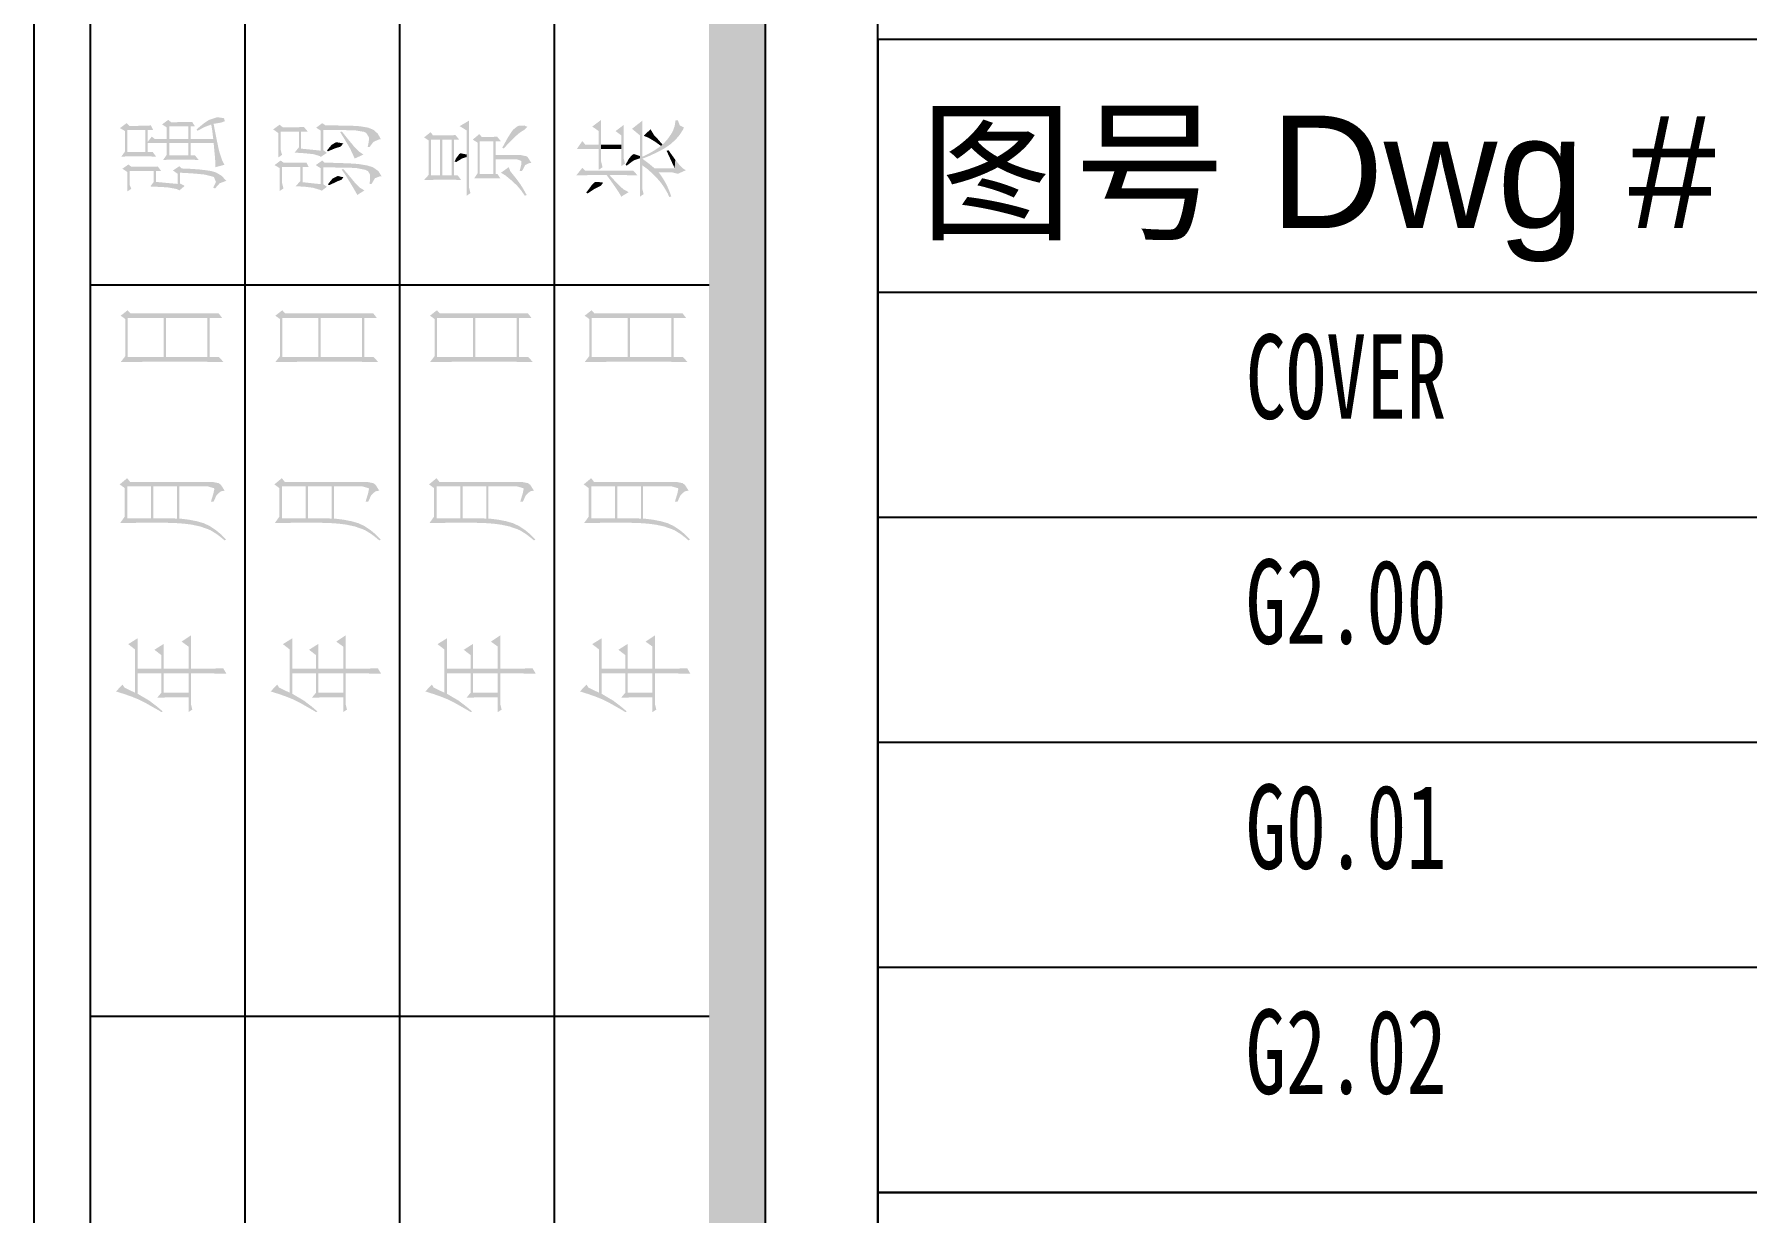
# Paper-space layout 'G2.00 图纸索引' of a CAD drawing. Header units: millimetres. Extents: x 0 to 841, y 0 to 594.
# Drawn here: x 0 to 60.9, y 492 to 533.9 of the extents above; entities that cross this region are included whole.
import ezdxf
from ezdxf.enums import TextEntityAlignment as Align

# ---------------------------------------------------------------- set-up
doc = ezdxf.new("R2010")
doc.units = ezdxf.units.MM
doc.layers.add('GN_00_A1_V_index$0$A-ANNO-TEXT', color=4, linetype='Continuous', lineweight=30)
for name, color, linetype in [('TB_A1$0$上海中建-图名', 7, 'Continuous'), ('TB_A1$0$上海中建-图框', 24, 'Continuous'), ('TB_A1$0$上海中建-图框字体', 11, 'Continuous')]:
    doc.layers.add(name, color=color, linetype=linetype)
doc.styles.add('GN_00_A1_V_index$0$ARIALBOLD', font='ARIALUNI.ttf')
doc.styles.add('黑体', font='simhei.ttf', dxfattribs={"width": 0.7})

# ---------------------------------------------------------------- blocks, each defined once
blk = doc.blocks.new('TB_A1$0$上海中建A1图框F版')
at = {"layer": 'TB_A1$0$上海中建-图框字体'}
h = blk.add_hatch(color=256, dxfattribs=at)
h.paths.add_polyline_path([(648.6, 53019.2), (644, 53041.8), (639, 53068), (638, 53074.1), (664.7, 53078.6), (677.8, 53083.6), (674.8, 53094.2), (651.1, 53097.7), (625.9, 53089.7), (619.9, 53087.1), (603.3, 53076.1), (582.6, 53059), (576.6, 53053.4), (581.1, 53049.9), (606.3, 53063), (629.5, 53071.8), (632.5, 53053.9), (635, 53033.3), (636.5, 53020.7), (556.4, 53020.7), (556.4, 53065), (571.5, 53065), (561.5, 53081.1), (539.3, 53080.6), (509.1, 53080.1), (486.4, 53080.1), (476.4, 53088.2), (454.7, 53072), (471.3, 53061.5), (471.3, 53020.7), (428, 53020.7), (418, 53028.7), (403.4, 53010.1), (403.4, 53051.9), (423, 53051.9), (415, 53068.5), (396.3, 53067.5), (365.6, 53067), (338.4, 53067), (328.4, 53076.6), (304.7, 53059), (323.3, 53048.4), (323.3, 52976.4), (309.7, 52957.8), (338.4, 52958.3), (367.1, 52958.8), (373.2, 52958.8), (403.4, 52958.3), (430.6, 52957.8), (433.1, 52957.8), (421.5, 52973.9), (403.4, 52973.9), (403.4, 53005.6), (471.3, 53005.6), (471.3, 52964.3), (458.3, 52945.7), (481.4, 52946.7), (513.1, 52947.2), (543.8, 52946.7), (571.5, 52946.2), (584.6, 52945.7), (571.5, 52962.3), (556.4, 52962.3), (556.4, 53005.6), (638, 53005.6), (640, 52983.9), (642, 52963.3), (643.5, 52943.7), (644.5, 52924.5), (644.5, 52920), (676.3, 52928.6), (668.7, 52943.2), (661.2, 52965.3), (659.6, 52970.3), (656.1, 52983.4), (652.6, 53000)])
h.paths.add_polyline_path([(547.9, 53005.6), (547.9, 52962.3), (479.9, 52962.3), (479.9, 53005.6)], flags=16)
h.paths.add_polyline_path([(547.9, 53020.7), (479.9, 53020.7), (479.9, 53065), (547.9, 53065)], flags=16)
h.paths.add_polyline_path([(394.8, 52973.9), (331.4, 52973.9), (331.4, 53051.9), (394.8, 53051.9)], flags=17)
for points in [[(1024.2, 53076.6), (1035.8, 53068.5), (1066.5, 53068.5), (1097.2, 53068), (1124.4, 53067.5), (1147.5, 53066.5), (1158.1, 53065.5), (1187.8, 53060.5), (1207.4, 53052.4), (1222, 53038.8), (1232.6, 53019.7), (1227.1, 53019.2), (1206.4, 53010.1), (1192.3, 52991.5), (1185.8, 52991.5), (1189.3, 53008.6), (1190.8, 53025.2), (1180.8, 53041.8), (1172.2, 53045.9), (1141, 53050.9), (1123.4, 53051.4), (1098.2, 53051.9), (1066.5, 53052.4), (1027.7, 53052.4), (1027.7, 52980.9), (1040.8, 52970.8), (1019.1, 52956.7), (1016.6, 52959.3), (989.4, 52967.3), (984.4, 52967.3), (958.7, 52969.8), (926, 52971.9), (941.1, 52990.5), (941.1, 53046.4), (876.1, 53046.4), (876.1, 52987), (876.1, 52982.9), (881.2, 52963.8), (867.6, 52954.2), (867.6, 53041.8), (849.5, 53054.4), (872.6, 53071), (884.2, 53061.5), (905.3, 53061.5), (935.1, 53062), (959.2, 53063), (972.8, 53046.4), (949.2, 53046.4), (949.2, 52985.9), (1019.1, 52978.9), (1019.1, 53049.9), (1002.5, 53060.5)], [(1087.6, 53045.4), (1094.2, 53046.4), (1105.7, 53032.3), (1119.8, 53014.6), (1134.4, 52997.5), (1135.9, 52995), (1154.1, 52976.4), (1170.7, 52964.8), (1139, 52950.7), (1137, 52956.7), (1127.4, 52977.4), (1123.9, 52984.9), (1115.3, 53000), (1103.2, 53020.2)], [(1512.8, 53065.9), (1537.9, 53050.7), (1537.9, 52965.3), (1537.9, 52956.2), (1537.9, 52818.5), (1551.2, 52828), (1546.5, 52846.5), (1546, 52851.3), (1546, 53085.4)], [(1664.3, 52989), (1669.5, 52986.6), (1690.9, 53009.4), (1709.4, 53028), (1725.5, 53041.7), (1738.3, 53050.3), (1741.2, 53051.7), (1753.1, 53063.6), (1742.6, 53068.3), (1720.3, 53066.9), (1702.7, 53053.1), (1692.8, 53038.9), (1682.3, 53021.8), (1670.9, 53000.9)], [(1984.3, 53064.5), (2007.6, 53048.4), (2007.6, 53000.4), (2007.6, 52985.2), (2007.6, 52910.6), (2020.9, 52920.1), (2016.2, 52939.1), (2015.7, 52943.4), (2015.7, 52985.2), (2015.7, 53000.4), (2015.7, 53087.8)], [(2067.5, 53048.4), (2087.4, 53033.2), (2087.4, 53000.4), (2087.4, 52985.2), (2087.4, 52923.5), (2100.7, 52933), (2096, 52952), (2096, 52956.2), (2096, 53070.2)], [(2125.9, 53056.4), (2153.9, 53033.2), (2153.9, 52959.6), (2153.9, 52951.5), (2153.9, 52815.2), (2167.2, 52824.2), (2162.4, 52843.2), (2162.4, 52847.5), (2162.4, 52926.8), (2162.4, 52950.1), (2162.4, 52957.2), (2162.4, 53085.4)], [(2162.4, 52957.2), (2162.4, 52950.1), (2190.9, 52961.5), (2215.6, 52973.3), (2237.5, 52984.7), (2255.5, 52996.6), (2264.1, 53002.8), (2281.6, 53018.9), (2295.9, 53035.6), (2306.8, 53053.1), (2310.6, 53061.2), (2295.9, 53068.3), (2288.8, 53086.8), (2280.7, 53086.8), (2277.4, 53065.9), (2270.7, 53047.4), (2264.1, 53036.5), (2250.8, 53017.5), (2236.1, 53002.3), (2234.2, 53000.4), (2228.9, 52995.7), (2206.1, 52980), (2184.3, 52967.6), (2164.3, 52958.1)], [(1386.4, 52874.6), (1414.5, 52875), (1442.5, 52875.5), (1449.6, 52875.5), (1442.9, 52890.7), (1411.1, 52890.7), (1411.1, 53018), (1409.7, 53044.6), (1403.1, 52893.1)], [(1409.7, 53044.6), (1411.1, 53018), (1442.9, 53018), (1442.9, 52890.7), (1449.6, 52875.5), (1451.5, 53018), (1484.7, 53018), (1484.7, 52890.7), (1492.8, 53018), (1511.3, 53018), (1498, 53034.1), (1471.4, 53033.2), (1461.5, 53033.2), (1433, 53033.2), (1417.8, 53033.2)], [(1449.6, 52875.5), (1477.1, 52875.5), (1505.6, 52875), (1518, 52874.6), (1506.1, 52890.7), (1492.8, 52890.7), (1492.8, 53018), (1484.7, 52890.7), (1451.5, 52890.7), (1451.5, 53018)], [(1559.3, 53018), (1576.4, 53007.5), (1576.4, 52897.8), (1583, 53037.9)], [(1564.5, 52880.3), (1657.6, 52880.3), (1647.6, 52895.5), (1641, 52895.5), (1641, 52948.2), (1632.9, 52895.5), (1584.5, 52895.5), (1584.5, 53012.3), (1583, 53037.9), (1576.4, 52897.8)], [(1583, 53037.9), (1584.5, 53012.3), (1632.9, 53012.3), (1632.9, 52895.5), (1641, 52948.2), (1641, 53012.3), (1659.5, 53012.3), (1646.2, 53028.4), (1623.4, 53027.5), (1591.1, 53027.5)], [(1929.3, 52984.3), (1949.2, 52984.7), (1978.2, 52985.2), (2007.6, 52985.2), (2007.6, 53000.4), (1959.2, 53000.4), (1949.2, 53013.2)], [(2015.7, 53000.4), (2015.7, 52985.2), (2087.4, 52985.2), (2087.4, 53000.4)], [(647.1, 52900.9), (629.4, 52906.4), (608.8, 52909.4), (582.6, 52912.4), (550.4, 52914.5), (524.7, 52915.5), (516.2, 52923.5), (493, 52908.4), (509.6, 52896.8), (509.6, 52860.6), (433.1, 52867.6), (433.1, 52906.4), (451.2, 52906.4), (439.6, 52922.5), (418.5, 52922), (390.8, 52921.5), (357.1, 52921.5), (345, 52921.5), (334.9, 52929.6), (313.3, 52914.5), (331.4, 52902.9), (331.4, 52833.9), (345, 52843), (339.9, 52856), (339.9, 52906.4), (425, 52906.4), (425, 52867.6), (412.9, 52851.5), (443.1, 52850), (470.8, 52848.5), (476.4, 52848), (506.6, 52842.5), (516.2, 52837.4), (534.8, 52853.5), (518.2, 52862.1), (518.2, 52900.4), (557.4, 52898.3), (586.6, 52895.8), (605.8, 52893.8), (607.8, 52893.3), (635.5, 52886.3), (639.5, 52884.2), (646.1, 52867.6), (637.5, 52849), (636.5, 52846.5), (643, 52844.5), (659.1, 52862.6), (680.3, 52870.7), (682.8, 52871.2), (667.2, 52888.8)], [(876.1, 52943.7), (887.7, 52935.6), (917.9, 52935.6), (947.6, 52936.1), (967.8, 52936.6), (975.8, 52920.5), (954.2, 52920.5), (954.2, 52866.6), (1019.1, 52859.6), (1019.1, 52916), (1001, 52927.5), (1024.2, 52943.7), (1032.7, 52935.6), (1061.4, 52935.6), (1092.1, 52934.6), (1118.8, 52933.6), (1142.5, 52932.1), (1154.6, 52931.1), (1184.3, 52926), (1205.9, 52919.5), (1205.9, 52919), (1224.1, 52905.9), (1235.6, 52886.8), (1228.6, 52887.3), (1211.5, 52880.7), (1198.9, 52859.6), (1192.3, 52861.1), (1193.8, 52870.7), (1194.3, 52893.3), (1187.3, 52905.4), (1176.7, 52910.9), (1146, 52917), (1144, 52917), (1124.4, 52918), (1098.7, 52918.5), (1066.5, 52919), (1027.7, 52919.5), (1027.7, 52859.6), (1040.8, 52850.5), (1022.7, 52836.4), (1018.1, 52838.9), (990.9, 52847), (987.4, 52847.5), (962.2, 52850.5), (929.5, 52852.5), (946.1, 52870.1), (946.1, 52920.5), (881.2, 52920.5), (881.2, 52868.1), (881.2, 52864.1), (886.2, 52844.5), (872.6, 52835.4), (872.6, 52917), (854.5, 52927.5)], [(1494.7, 52939.6), (1501.4, 52938.7), (1521.3, 52951), (1537.9, 52956.2), (1537.9, 52965.3), (1515.6, 52969.5), (1511.3, 52966.7), (1499.5, 52950.5)], [(2102.6, 52928.2), (2107.3, 52925.8), (2129.7, 52942.5), (2135.8, 52945.8), (2153.9, 52951.5), (2153.9, 52959.6), (2132.5, 52966.7), (2127.3, 52964.3), (2115.9, 52952), (2103.6, 52930.1)], [(2162.4, 52950.1), (2162.4, 52926.8), (2181, 52913), (2198.1, 52897.8), (2213.7, 52882.2), (2220.9, 52901.2), (2270.7, 52901.2), (2288.8, 52896.4), (2317.3, 52909.2), (2307.3, 52915.4), (2294.9, 52927.7), (2279.7, 52946.3), (2277.4, 52916.3), (2205.7, 52916.3), (2187.6, 52931.5), (2168.6, 52945.8)], [(2248.9, 52978.1), (2277.4, 52916.3), (2279.7, 52946.3), (2262.2, 52971), (2255.5, 52980.5)], [(1092.6, 52912.4), (1099.2, 52913.4), (1109.8, 52901.4), (1124.4, 52884.2), (1139, 52866.6), (1157.6, 52847.5), (1174.2, 52837.4), (1149, 52821.3), (1134.4, 52847), (1120.3, 52870.1), (1109.3, 52888.3), (1099.7, 52902.4)], [(1927.4, 52890.7), (1944, 52891.2), (1968.2, 52891.7), (2001.4, 52892.1), (2035.6, 52892.1), (2045.6, 52892.1), (2077.4, 52891.7), (2105.9, 52891.7), (2132.5, 52891.2), (2145.8, 52890.7), (2130.6, 52907.3), (1959.2, 52907.3), (1949.2, 52917.8)], [(1962.5, 52829), (1967.7, 52826.6), (1991.9, 52842.7), (2011.9, 52852.7), (2015.7, 52854.6), (2022.8, 52864.6), (2019, 52866.5), (1994.3, 52867.4), (1983.9, 52857.9), (1968.2, 52836.6)], [(2035.6, 52892.1), (2053.2, 52867.9), (2067.5, 52847.5), (2078.4, 52831.3), (2086, 52818.5), (2087.4, 52815.2), (2114, 52831.3), (2096, 52840.8), (2086, 52849.9), (2070.8, 52864.6), (2055.1, 52881.7), (2045.6, 52892.1)], [(2213.7, 52882.2), (2228, 52865.5), (2240.3, 52848), (2251.2, 52829.4), (2258.8, 52813.8), (2265.5, 52816.1), (2257.4, 52838), (2248.4, 52858.4), (2238.4, 52876), (2228, 52892.1), (2220.9, 52901.2)]]:
    blk.add_hatch(color=256, dxfattribs=at).paths.add_polyline_path(points)
for points in [[(2167.2, 53031.8), (2184.8, 53024.6), (2206.1, 53011.8), (2228.9, 52995.7), (2234.2, 53000.4), (2217.5, 53019.9), (2204.2, 53034.1), (2192.8, 53052.6), (2192.4, 53055.5)], [(1074, 53009.1), (1099.3, 53004.3), (1089.1, 52993), (1071, 52987.5), (1044.3, 52976.4), (1040.8, 52978.9), (1044.3, 52983.4), (1057.4, 52999.5)], [(1386.4, 53026.1), (1403.1, 53014.7), (1403.1, 52893.1), (1409.7, 53044.6)], [(1079.1, 52888.8), (1099.2, 52884.2), (1092.6, 52875.2), (1077.5, 52869.6), (1049.3, 52856), (1044.3, 52858.6), (1047.3, 52863.1), (1060.9, 52879.7)]]:
    blk.add_hatch(color=256, dxfattribs=at).paths.add_polyline_path(points, flags=17)
h = blk.add_hatch(color=256, dxfattribs=at)
h.paths.add_polyline_path([(1641, 52948.2), (1716, 52948.2), (1732.6, 52942), (1734.5, 52905.9), (1745.5, 52927.3), (1762.1, 52935.3), (1767.8, 52935.3), (1755.4, 52954.8), (1751.2, 52958.6), (1731.2, 52962.9), (1641, 52962.9), (1641, 53012.3)])
h.paths.add_polyline_path([(1726, 52905.9), (1734.5, 52905.9), (1732.6, 52942), (1731.7, 52928.2)], flags=16)
h = blk.add_hatch(color=256, dxfattribs=at)
h.paths.add_polyline_path([(1659.5, 52900.2), (1675.2, 52891.2), (1697.5, 52872.7), (1699.4, 52870.8), (1716.5, 52855.1), (1730.7, 52838.5), (1743.1, 52820.9), (1744.5, 52818.5), (1751.2, 52820.9), (1740.7, 52839.9), (1729.8, 52857.9), (1717.4, 52875), (1716, 52876.9), (1698.5, 52898.8), (1692.8, 52905.9), (1687.5, 52920.1)])
h.paths.add_polyline_path([(1726, 52905.9), (1734.5, 52905.9), (1732.6, 52942), (1731.7, 52928.2)], flags=16)
h = blk.add_hatch(color=256, dxfattribs=at)
h.paths.add_polyline_path([(572.3, 52228.3), (544.1, 52228.3), (516.9, 52228.3), (490.2, 52228.3), (480.6, 52228.3), (453.9, 52228.3), (426.8, 52228.3), (398.1, 52228.3), (368.9, 52227.7), (338.6, 52227.7), (307.4, 52227.2), (324, 52248.4), (324, 52380.3), (307.4, 52391.9), (332.1, 52411.5), (342.2, 52399.9), (567.2, 52399.9), (600, 52399.9), (628.7, 52400.4), (655.3, 52400.9), (668.4, 52383.8), (623.6, 52383.8), (623.6, 52244.9), (656.8, 52244.9), (673.5, 52227.2), (661.4, 52227.2), (630.7, 52227.7), (601, 52228.3)])
h.paths.add_polyline_path([(460.5, 52383.8), (332.1, 52383.8), (332.1, 52244.9), (460.5, 52244.9)], flags=16)
h.paths.add_polyline_path([(615.6, 52383.8), (468.5, 52383.8), (468.5, 52244.9), (615.6, 52244.9)], flags=16)
h = blk.add_hatch(color=256, dxfattribs=at)
h.paths.add_polyline_path([(1122.3, 52228.3), (1094.1, 52228.3), (1066.9, 52228.3), (1040.2, 52228.3), (1030.6, 52228.3), (1003.9, 52228.3), (976.8, 52228.3), (948.1, 52228.3), (918.9, 52227.7), (888.6, 52227.7), (857.4, 52227.2), (874, 52248.4), (874, 52380.3), (857.4, 52391.9), (882.1, 52411.5), (892.2, 52399.9), (1117.2, 52399.9), (1150, 52399.9), (1178.7, 52400.4), (1205.3, 52400.9), (1218.4, 52383.8), (1173.6, 52383.8), (1173.6, 52244.9), (1206.8, 52244.9), (1223.5, 52227.2), (1211.4, 52227.2), (1180.7, 52227.7), (1151, 52228.3)])
h.paths.add_polyline_path([(1010.5, 52383.8), (882.1, 52383.8), (882.1, 52244.9), (1010.5, 52244.9)], flags=16)
h.paths.add_polyline_path([(1165.6, 52383.8), (1018.5, 52383.8), (1018.5, 52244.9), (1165.6, 52244.9)], flags=16)
h = blk.add_hatch(color=256, dxfattribs=at)
h.paths.add_polyline_path([(1672.3, 52228.3), (1644.1, 52228.3), (1616.9, 52228.3), (1590.2, 52228.3), (1580.6, 52228.3), (1553.9, 52228.3), (1526.8, 52228.3), (1498.1, 52228.3), (1468.9, 52227.7), (1438.6, 52227.7), (1407.4, 52227.2), (1424, 52248.4), (1424, 52380.3), (1407.4, 52391.9), (1432.1, 52411.5), (1442.2, 52399.9), (1667.2, 52399.9), (1700, 52399.9), (1728.7, 52400.4), (1755.3, 52400.9), (1768.4, 52383.8), (1723.6, 52383.8), (1723.6, 52244.9), (1756.8, 52244.9), (1773.5, 52227.2), (1761.4, 52227.2), (1730.7, 52227.7), (1701, 52228.3)])
h.paths.add_polyline_path([(1560.5, 52383.8), (1432.1, 52383.8), (1432.1, 52244.9), (1560.5, 52244.9)], flags=16)
h.paths.add_polyline_path([(1715.6, 52383.8), (1568.5, 52383.8), (1568.5, 52244.9), (1715.6, 52244.9)], flags=16)
h = blk.add_hatch(color=256, dxfattribs=at)
h.paths.add_polyline_path([(2305.3, 52400.9), (2278.7, 52400.4), (2250, 52399.9), (2217.2, 52399.9), (1992.2, 52399.9), (1982.1, 52411.5), (1957.4, 52391.9), (1974, 52380.3), (1974, 52248.4), (1957.4, 52227.2), (1988.6, 52227.7), (2018.9, 52227.7), (2048.1, 52228.3), (2076.8, 52228.3), (2103.9, 52228.3), (2130.6, 52228.3), (2140.2, 52228.3), (2166.9, 52228.3), (2194.1, 52228.3), (2222.3, 52228.3), (2251, 52228.3), (2280.7, 52227.7), (2311.4, 52227.2), (2323.5, 52227.2), (2306.8, 52244.9), (2273.6, 52244.9), (2273.6, 52383.8), (2318.4, 52383.8)])
h.paths.add_polyline_path([(2265.6, 52383.8), (2265.6, 52244.9), (2118.5, 52244.9), (2118.5, 52383.8)], flags=17)
h.paths.add_polyline_path([(2110.5, 52383.8), (2110.5, 52244.9), (1982.1, 52244.9), (1982.1, 52383.8)], flags=17)
h = blk.add_hatch(color=256, dxfattribs=at)
h.paths.add_polyline_path([(677, 51592.9), (667.4, 51601.4), (648.3, 51616), (627.1, 51629.1), (615.1, 51634.1), (589.9, 51642.7), (562.2, 51648.7), (555.6, 51649.7), (531, 51652.8), (502.3, 51654.8), (468.5, 51655.8), (454.4, 51655.8), (430.8, 51656.3), (404.1, 51655.8), (374.4, 51655.8), (341.7, 51655.3), (305.4, 51654.8), (322, 51677.9), (322, 51779.1), (303.9, 51792.2), (330.6, 51814.4), (340.7, 51801.3), (632.2, 51801.3), (655.3, 51796.8), (663.9, 51790.7), (677, 51770.1), (663.4, 51767.6), (648.8, 51754.5), (637.2, 51730.3), (628.7, 51731.3), (630.2, 51736.9), (637.2, 51760), (640.2, 51774.6), (639.7, 51778.6), (617.1, 51785.2), (515.4, 51785.2), (515.4, 51671), (549.6, 51666.9), (578.3, 51661.3), (602.5, 51654.3), (622.1, 51645.2), (627.1, 51642.2), (647.3, 51628.6), (665.4, 51613.5), (682, 51596.4)])
h.paths.add_polyline_path([(415.7, 51785.2), (330.6, 51785.2), (330.6, 51671.9), (415.7, 51671.9)], flags=16)
h.paths.add_polyline_path([(507.3, 51785.2), (423.7, 51785.2), (423.7, 51671.9), (448.9, 51671.9), (477.6, 51671.4), (507.3, 51670.9)], flags=16)
h = blk.add_hatch(color=256, dxfattribs=at)
h.paths.add_polyline_path([(1227, 51592.9), (1217.4, 51601.4), (1198.3, 51616), (1177.1, 51629.1), (1165.1, 51634.1), (1139.9, 51642.7), (1112.2, 51648.7), (1105.6, 51649.7), (1081, 51652.8), (1052.3, 51654.8), (1018.5, 51655.8), (1004.4, 51655.8), (980.8, 51656.3), (954.1, 51655.8), (924.4, 51655.8), (891.7, 51655.3), (855.4, 51654.8), (872, 51677.9), (872, 51779.1), (853.9, 51792.2), (880.6, 51814.4), (890.7, 51801.3), (1182.2, 51801.3), (1205.3, 51796.8), (1213.9, 51790.7), (1227, 51770.1), (1213.4, 51767.6), (1198.8, 51754.5), (1187.2, 51730.3), (1178.7, 51731.3), (1180.2, 51736.9), (1187.2, 51760), (1190.2, 51774.6), (1189.7, 51778.6), (1167.1, 51785.2), (1065.4, 51785.2), (1065.4, 51671), (1099.6, 51666.9), (1128.3, 51661.3), (1152.5, 51654.3), (1172.1, 51645.2), (1177.1, 51642.2), (1197.3, 51628.6), (1215.4, 51613.5), (1232, 51596.4)])
h.paths.add_polyline_path([(965.7, 51785.2), (880.6, 51785.2), (880.6, 51671.9), (965.7, 51671.9)], flags=16)
h.paths.add_polyline_path([(1057.3, 51785.2), (973.7, 51785.2), (973.7, 51671.9), (998.9, 51671.9), (1027.6, 51671.4), (1057.3, 51670.9)], flags=16)
h = blk.add_hatch(color=256, dxfattribs=at)
h.paths.add_polyline_path([(1777, 51592.9), (1767.4, 51601.4), (1748.3, 51616), (1727.1, 51629.1), (1715.1, 51634.1), (1689.9, 51642.7), (1662.2, 51648.7), (1655.6, 51649.7), (1631, 51652.8), (1602.3, 51654.8), (1568.5, 51655.8), (1554.4, 51655.8), (1530.8, 51656.3), (1504.1, 51655.8), (1474.4, 51655.8), (1441.7, 51655.3), (1405.4, 51654.8), (1422, 51677.9), (1422, 51779.1), (1403.9, 51792.2), (1430.6, 51814.4), (1440.7, 51801.3), (1732.2, 51801.3), (1755.3, 51796.8), (1763.9, 51790.7), (1777, 51770.1), (1763.4, 51767.6), (1748.8, 51754.5), (1737.2, 51730.3), (1728.7, 51731.3), (1730.2, 51736.9), (1737.2, 51760), (1740.2, 51774.6), (1739.7, 51778.6), (1717.1, 51785.2), (1615.4, 51785.2), (1615.4, 51671), (1649.6, 51666.9), (1678.3, 51661.3), (1702.5, 51654.3), (1722.1, 51645.2), (1727.1, 51642.2), (1747.3, 51628.6), (1765.4, 51613.5), (1782, 51596.4)])
h.paths.add_polyline_path([(1515.7, 51785.2), (1430.6, 51785.2), (1430.6, 51671.9), (1515.7, 51671.9)], flags=16)
h.paths.add_polyline_path([(1607.3, 51785.2), (1523.7, 51785.2), (1523.7, 51671.9), (1548.9, 51671.9), (1577.6, 51671.4), (1607.3, 51670.9)], flags=16)
h = blk.add_hatch(color=256, dxfattribs=at)
h.paths.add_polyline_path([(2327, 51592.9), (2317.4, 51601.4), (2298.3, 51616), (2277.1, 51629.1), (2265.1, 51634.1), (2239.9, 51642.7), (2212.2, 51648.7), (2205.6, 51649.7), (2181, 51652.8), (2152.3, 51654.8), (2118.5, 51655.8), (2104.4, 51655.8), (2080.8, 51656.3), (2054.1, 51655.8), (2024.4, 51655.8), (1991.7, 51655.3), (1955.4, 51654.8), (1972, 51677.9), (1972, 51779.1), (1953.9, 51792.2), (1980.6, 51814.4), (1990.7, 51801.3), (2282.2, 51801.3), (2305.3, 51796.8), (2313.9, 51790.7), (2327, 51770.1), (2313.4, 51767.6), (2298.8, 51754.5), (2287.2, 51730.3), (2278.7, 51731.3), (2280.2, 51736.9), (2287.2, 51760), (2290.2, 51774.6), (2289.7, 51778.6), (2267.1, 51785.2), (2165.4, 51785.2), (2165.4, 51671), (2199.6, 51666.9), (2228.3, 51661.3), (2252.5, 51654.3), (2272.1, 51645.2), (2277.1, 51642.2), (2297.3, 51628.6), (2315.4, 51613.5), (2332, 51596.4)])
h.paths.add_polyline_path([(2065.7, 51785.2), (1980.6, 51785.2), (1980.6, 51671.9), (2065.7, 51671.9)], flags=16)
h.paths.add_polyline_path([(2157.3, 51785.2), (2073.7, 51785.2), (2073.7, 51671.9), (2098.9, 51671.9), (2127.6, 51671.4), (2157.3, 51670.9)], flags=16)
h = blk.add_hatch(color=256, dxfattribs=at)
h.paths.add_polyline_path([(548.6, 50982.6), (548.6, 51035), (515.9, 51035), (484.2, 51035), (458, 51034.5), (437.3, 51034), (451.9, 51051.6), (451.9, 51120.1), (367.3, 51120.1), (367.3, 51048.1), (389.5, 51035), (410.6, 51022.4), (418.2, 51016.4), (436.8, 51002.3), (457, 50985.1), (451.9, 50982.6), (443.4, 50988.2), (422.2, 51000.3), (395.5, 51015.4), (391.5, 51017.4), (371.9, 51027.4), (348.2, 51037), (321, 51046.6), (290.8, 51056.1), (314, 51080.8), (320.5, 51070.2), (335.1, 51062.7), (358.8, 51051.6), (358.8, 51205.2), (334.1, 51224.3), (367.3, 51244.9), (367.3, 51137.7), (451.9, 51137.7), (451.9, 51185.5), (427.3, 51204.2), (460.5, 51225.3), (460.5, 51137.7), (548.6, 51137.7), (548.6, 51215.7), (523.9, 51233.4), (557.2, 51255.5), (557.2, 51137.7), (622.1, 51137.7), (644.8, 51137.7), (672, 51138.7), (683.5, 51119.1), (660.9, 51119.6), (630.7, 51120.1), (608.5, 51120.1), (557.2, 51120.1), (557.2, 51015.4), (557.2, 51011.3), (562.2, 50991.7)])
h.paths.add_polyline_path([(548.6, 51120.1), (460.5, 51120.1), (460.5, 51051.6), (548.6, 51051.6)], flags=16)
h = blk.add_hatch(color=256, dxfattribs=at)
h.paths.add_polyline_path([(1098.6, 50982.6), (1098.6, 51035), (1065.9, 51035), (1034.2, 51035), (1008, 51034.5), (987.3, 51034), (1001.9, 51051.6), (1001.9, 51120.1), (917.3, 51120.1), (917.3, 51048.1), (939.5, 51035), (960.6, 51022.4), (968.2, 51016.4), (986.8, 51002.3), (1007, 50985.1), (1001.9, 50982.6), (993.4, 50988.2), (972.2, 51000.3), (945.5, 51015.4), (941.5, 51017.4), (921.9, 51027.4), (898.2, 51037), (871, 51046.6), (840.8, 51056.1), (864, 51080.8), (870.5, 51070.2), (885.1, 51062.7), (908.8, 51051.6), (908.8, 51205.2), (884.1, 51224.3), (917.3, 51244.9), (917.3, 51137.7), (1001.9, 51137.7), (1001.9, 51185.5), (977.3, 51204.2), (1010.5, 51225.3), (1010.5, 51137.7), (1098.6, 51137.7), (1098.6, 51215.7), (1073.9, 51233.4), (1107.2, 51255.5), (1107.2, 51137.7), (1172.1, 51137.7), (1194.8, 51137.7), (1222, 51138.7), (1233.5, 51119.1), (1210.9, 51119.6), (1180.7, 51120.1), (1158.5, 51120.1), (1107.2, 51120.1), (1107.2, 51015.4), (1107.2, 51011.3), (1112.2, 50991.7)])
h.paths.add_polyline_path([(1098.6, 51120.1), (1010.5, 51120.1), (1010.5, 51051.6), (1098.6, 51051.6)], flags=16)
h = blk.add_hatch(color=256, dxfattribs=at)
h.paths.add_polyline_path([(1648.6, 50982.6), (1648.6, 51035), (1615.9, 51035), (1584.2, 51035), (1558, 51034.5), (1537.3, 51034), (1551.9, 51051.6), (1551.9, 51120.1), (1467.3, 51120.1), (1467.3, 51048.1), (1489.5, 51035), (1510.6, 51022.4), (1518.2, 51016.4), (1536.8, 51002.3), (1557, 50985.1), (1551.9, 50982.6), (1543.4, 50988.2), (1522.2, 51000.3), (1495.5, 51015.4), (1491.5, 51017.4), (1471.9, 51027.4), (1448.2, 51037), (1421, 51046.6), (1390.8, 51056.1), (1414, 51080.8), (1420.5, 51070.2), (1435.1, 51062.7), (1458.8, 51051.6), (1458.8, 51205.2), (1434.1, 51224.3), (1467.3, 51244.9), (1467.3, 51137.7), (1551.9, 51137.7), (1551.9, 51185.5), (1527.3, 51204.2), (1560.5, 51225.3), (1560.5, 51137.7), (1648.6, 51137.7), (1648.6, 51215.7), (1623.9, 51233.4), (1657.2, 51255.5), (1657.2, 51137.7), (1722.1, 51137.7), (1744.8, 51137.7), (1772, 51138.7), (1783.5, 51119.1), (1760.9, 51119.6), (1730.7, 51120.1), (1708.5, 51120.1), (1657.2, 51120.1), (1657.2, 51015.4), (1657.2, 51011.3), (1662.2, 50991.7)])
h.paths.add_polyline_path([(1648.6, 51120.1), (1560.5, 51120.1), (1560.5, 51051.6), (1648.6, 51051.6)], flags=16)
h = blk.add_hatch(color=256, dxfattribs=at)
h.paths.add_polyline_path([(2198.6, 50982.6), (2198.6, 51035), (2165.9, 51035), (2134.2, 51035), (2108, 51034.5), (2087.3, 51034), (2101.9, 51051.6), (2101.9, 51120.1), (2017.3, 51120.1), (2017.3, 51048.1), (2039.5, 51035), (2060.6, 51022.4), (2068.2, 51016.4), (2086.8, 51002.3), (2107, 50985.1), (2101.9, 50982.6), (2093.4, 50988.2), (2072.2, 51000.3), (2045.5, 51015.4), (2041.5, 51017.4), (2021.9, 51027.4), (1998.2, 51037), (1971, 51046.6), (1940.8, 51056.1), (1964, 51080.8), (1970.5, 51070.2), (1985.1, 51062.7), (2008.8, 51051.6), (2008.8, 51205.2), (1984.1, 51224.3), (2017.3, 51244.9), (2017.3, 51137.7), (2101.9, 51137.7), (2101.9, 51185.5), (2077.3, 51204.2), (2110.5, 51225.3), (2110.5, 51137.7), (2198.6, 51137.7), (2198.6, 51215.7), (2173.9, 51233.4), (2207.2, 51255.5), (2207.2, 51137.7), (2272.1, 51137.7), (2294.8, 51137.7), (2322, 51138.7), (2333.5, 51119.1), (2310.9, 51119.6), (2280.7, 51120.1), (2258.5, 51120.1), (2207.2, 51120.1), (2207.2, 51015.4), (2207.2, 51011.3), (2212.2, 50991.7)])
h.paths.add_polyline_path([(2198.6, 51120.1), (2110.5, 51120.1), (2110.5, 51051.6), (2198.6, 51051.6)], flags=16)
at = {"layer": 'TB_A1$0$上海中建-图框'}
for p, q in [((0, 0), (0, 59400)), ((200, 45700), (200, 58500)), ((750, 46500), (750, 58500)), ((1300, 46500), (1300, 58500)), ((1850, 46500), (1850, 58500)), ((2400, 52500), (200, 52500)), ((2400, 49900), (200, 49900))]:
    blk.add_line(p, q, dxfattribs=at)
blk.add_lwpolyline([(2600, 58300), (76000, 58300), (76000, 1100), (2600, 1100)], close=True, dxfattribs=at)
blk.add_trace([(2600, 58300), (2400, 58500), (2600, 1100), (2400, 900)], dxfattribs=at)
blk = doc.blocks.new('TB_A1', base_point=(71770.76, 112758.286))
at = {"layer": 'TB_A1$0$上海中建-图名', "xscale": 0.01, "yscale": 0.01, "zscale": 0.01}
blk.add_blockref('TB_A1$0$上海中建A1图框F版', (0, 0), dxfattribs=at)
blk = doc.blocks.new('*T14')
at = {"color": 0, "linetype": 'ByBlock', "lineweight": -2, "transparency": 16777216}
for p, q in [((0, 0), (198.033, 0)), ((0, 0), (0, -384.032)), ((33.311, 0), (33.311, -384.032)), ((198.033, 0), (198.033, -384.032)), ((0, -9), (198.033, -9)), ((0, -17), (198.033, -17)), ((0, -25.001), (198.033, -25.001)), ((0, -33.001), (198.033, -33.001)), ((0, -41.002), (198.033, -41.002)), ((0, -49.002), (198.033, -49.002)), ((0, -57.003), (198.033, -57.003)), ((0, -65.003), (198.033, -65.003)), ((0, -73.004), (198.033, -73.004)), ((0, -81.004), (198.033, -81.004)), ((0, -89.005), (198.033, -89.005)), ((0, -97.005), (198.033, -97.005)), ((0, -105.005), (198.033, -105.005)), ((0, -113.006), (198.033, -113.006)), ((0, -121.006), (198.033, -121.006)), ((0, -129.007), (198.033, -129.007)), ((0, -137.007), (198.033, -137.007)), ((0, -145.008), (198.033, -145.008)), ((0, -153.008), (198.033, -153.008)), ((0, -161.009), (198.033, -161.009)), ((0, -169.009), (198.033, -169.009)), ((0, -177.01), (198.033, -177.01)), ((0, -185.01), (198.033, -185.01)), ((0, -193.01), (198.033, -193.01)), ((0, -201.011), (198.033, -201.011)), ((0, -209.011), (198.033, -209.011)), ((0, -217.012), (198.033, -217.012)), ((0, -225.012), (198.033, -225.012)), ((0, -233.013), (198.033, -233.013)), ((0, -241.013), (198.033, -241.013)), ((0, -249.014), (198.033, -249.014)), ((0, -257.014), (198.033, -257.014)), ((0, -265.014), (198.033, -265.014)), ((0, -273.015), (198.033, -273.015)), ((0, -281.015), (198.033, -281.015)), ((0, -289.016), (198.033, -289.016)), ((0, -297.016), (198.033, -297.016)), ((0, -305.017), (198.033, -305.017)), ((0, -313.017), (198.033, -313.017)), ((0, -321.018), (198.033, -321.018)), ((0, -329.018), (198.033, -329.018)), ((0, -337.019), (198.033, -337.019)), ((0, -345.019), (198.033, -345.019)), ((0, -353.019), (198.033, -353.019)), ((0, -361.02), (198.033, -361.02)), ((0, -369.02), (198.033, -369.02)), ((0, -377.021), (198.033, -377.021)), ((0, -384.032), (198.033, -384.032))]:
    blk.add_line(p, q, dxfattribs=at)
at = {"color": 0, "transparency": 16777216, "char_height": 3, "attachment_point": 2, "style": '黑体'}
for s, insert, width in [('封面', (115.672, -10.5), 161.72148), ('COVER', (16.656, -10.5), 30.31126), ('图纸索引', (115.672, -18.5), 161.72148), ('G2.00', (16.656, -18.5), 30.31126), ('缩写和图例符号', (115.672, -26.501), 161.72148), ('G0.01', (16.656, -26.501), 30.31126), ('装饰设计说明（一）', (115.672, -34.501), 161.72148), ('G2.02', (16.656, -34.501), 30.31126), ('装饰设计说明（二）', (115.672, -42.502), 161.72148), ('G2.02a', (16.656, -42.502), 30.31126), ('G2.02b', (16.656, -50.502), 30.31126), ('装饰设计说明（三）', (115.672, -50.502), 161.72148), ('G0.03', (16.656, -58.503), 30.31126), ('门表', (115.672, -58.503), 161.72148), ('门详图1', (115.672, -66.503), 161.72148), ('G0.04', (16.656, -66.503), 30.31126), ('门详图2', (115.672, -74.504), 161.72148), ('G0.04a', (16.656, -74.504), 30.31126), ('门详图3', (115.672, -82.504), 161.72148), ('G0.04b', (16.656, -82.504), 30.31126), ('装饰材料表以及装饰材料做法表', (115.672, -90.505), 161.72148), ('G0.05', (16.656, -90.505), 30.31126), ('A0.00', (16.656, -98.505), 30.31126), ('首层总平面图', (115.672, -98.505), 161.72148), ('A0.01', (16.656, -106.505), 30.31126), ('消防疏散平面图', (115.672, -106.505), 161.72148), ('首层总天花图', (115.672, -114.506), 161.72148), ('A0.02', (16.656, -114.506), 30.31126), ('建筑现状图', (115.672, -122.506), 161.72148), ('A1.00', (16.656, -122.506), 30.31126), ('拆改新建平面图', (115.672, -130.507), 161.72148), ('A1.00a', (16.656, -130.507), 30.31126), ('平面布置图', (115.672, -138.507), 161.72148), ('A1.01', (16.656, -138.507), 30.31126), ('固定家具索引图', (115.672, -146.508), 161.72148), ('A1.01a', (16.656, -146.508), 30.31126), ('家具尺寸定位图', (115.672, -154.508), 161.72148), ('A1.01b', (16.656, -154.508), 30.31126), ('A1.01c', (16.656, -162.509), 30.31126), ('完成面定位图', (115.672, -162.509), 161.72148), ('A1.02', (16.656, -170.509), 30.31126), ('天花造型尺寸平面图', (115.672, -170.509), 161.72148), ('灯具布置图', (115.672, -178.51), 161.72148), ('A1.02a', (16.656, -178.51), 30.31126), ('综合天花图', (115.672, -186.51), 161.72148), ('A1.02b', (16.656, -186.51), 30.31126), ('强弱电插座图', (115.672, -194.51), 161.72148), ('A1.03', (16.656, -194.51), 30.31126), ('地坪布置图', (115.672, -202.511), 161.72148), ('A1.04', (16.656, -202.511), 30.31126), ('墙面材质图', (115.672, -210.511), 161.72148), ('A1.05', (16.656, -210.511), 30.31126), ('A1.06', (16.656, -218.512), 30.31126), ('立面索引图', (115.672, -218.512), 161.72148), ('A1.11', (16.656, -226.512), 30.31126), ('厨房放大图', (115.672, -226.512), 161.72148), ('2F平面布置图', (115.672, -234.513), 161.72148), ('A1.21', (16.656, -234.513), 30.31126), ('入口立面图', (115.672, -242.513), 161.72148), ('A2.00', (16.656, -242.513), 30.31126), ('咖啡厅立面图', (115.672, -250.514), 161.72148), ('A2.01', (16.656, -250.514), 30.31126), ('咖啡厅立面图', (115.672, -258.514), 161.72148), ('A2.02', (16.656, -258.514), 30.31126), ('咖啡厅立面图', (115.672, -266.514), 161.72148), ('A2.03', (16.656, -266.514), 30.31126), ('咖啡厅立面图', (115.672, -274.515), 161.72148), ('A2.04', (16.656, -274.515), 30.31126), ('A2.05', (16.656, -282.515), 30.31126), ('外立面图', (115.672, -282.515), 161.72148), ('外立面图', (115.672, -290.516), 161.72148), ('A2.05a', (16.656, -290.516), 30.31126), ('通用天花节点', (115.672, -298.516), 161.72148), ('A4.00', (16.656, -298.516), 30.31126), ('通用墙面节点', (115.672, -306.517), 161.72148), ('A4.01', (16.656, -306.517), 30.31126), ('通用地面节点', (115.672, -314.517), 161.72148), ('A4.02', (16.656, -314.517), 30.31126), ('酒柜详图1', (115.672, -322.518), 161.72148), ('A6.00', (16.656, -322.518), 30.31126), ('酒柜详图2', (115.672, -330.518), 161.72148), ('A6.00a', (16.656, -330.518), 30.31126), ('A6.01', (16.656, -338.519), 30.31126), ('收银台详图1', (115.672, -338.519), 161.72148), ('A6.01a', (16.656, -346.519), 30.31126), ('收银台详图2', (115.672, -346.519), 161.72148), ('卡座详图1', (115.672, -354.519), 161.72148), ('A6.02', (16.656, -354.519), 30.31126), ('卡座详图2', (115.672, -362.52), 161.72148), ('A6.02a', (16.656, -362.52), 30.31126), ('卡座详图3', (115.672, -370.52), 161.72148), ('A6.02b', (16.656, -370.52), 30.31126), ('雨棚详图', (115.672, -378.521), 161.72148), ('A6.03', (16.656, -378.521), 30.31126)]:
    blk.add_mtext(s, dxfattribs=dict(at, insert=insert, width=width))

psp = doc.layouts.new('G2.00 图纸索引')

# ---------------------------------------------------------------- linework, layer by layer
at = {"color": 4}
for p, q in [((30, 30.263), (30, 579)), ((30, 524.755), (345.287, 524.755)), ((30, 516.755), (345.287, 516.755)), ((30, 516.755), (345.287, 516.755)), ((30, 508.755), (345.287, 508.755)), ((30, 500.755), (345.287, 500.755)), ((30, 492.755), (345.287, 492.755))]:
    psp.add_line(p, q, dxfattribs=at)

# ---------------------------------------------------------------- block references
for name, p in [('TB_A1', (71770.76, 112758.286)), ('*T14', (30, 533.755))]:
    psp.add_blockref(name, p)

# ---------------------------------------------------------------- texts
at = {"layer": 'GN_00_A1_V_index$0$A-ANNO-TEXT', "style": 'GN_00_A1_V_index$0$ARIALBOLD'}
psp.add_text('图号 Dwg #', height=4, dxfattribs=at).set_placement((31.492, 529.034), align=Align.MIDDLE_LEFT)

doc.saveas('drawing.dxf')
